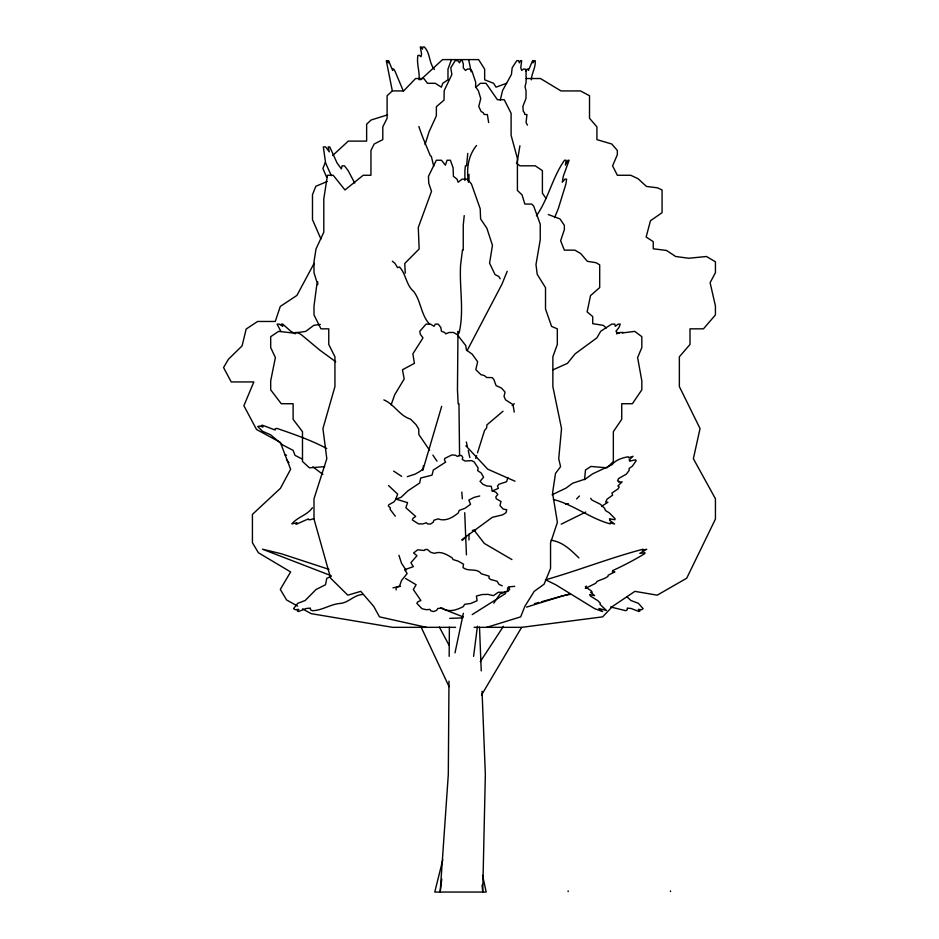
<?xml version="1.0" encoding="UTF-8"?>
<svg xmlns="http://www.w3.org/2000/svg" width="939" height="939" viewBox="0 0 939 939"><rect width="100%" height="100%" fill="white"/><g stroke="black" fill="none" stroke-linecap="round" stroke-linejoin="round"><path stroke-width="1.41" d="M396.105 589.915L396.117 587.661L399.603 585.877L401.563 580.443L407.139 573.529L404.603 569.715L413.324 566.663L410.906 562.696L416.975 555.688L413.606 552.977L417.679 549.808L424.322 550.5L425.074 549.538L427.386 549.456L430.813 552.367L434.534 553.341C440.755 550.782 446.811 554.609 451.988 557.707L453.126 559.585L458.244 561.17L463.526 564.198L463.044 567.567C468.526 572.133 476.918 567.567 481.179 573.706L489.172 576.194L488.902 578.06L490.581 579.469L497.083 581.241L498.996 584.375L502.271 585.83M519.913 145.791L517.213 162.142M448.983 681.139L448.302 774.534L440.156 892.05L441.788 879.021M449.171 656.338L449.382 627.146M467.775 153.409L466.566 165.816L465.415 165.816L464.887 170.64L464.887 180.499M584.539 479.653L585.49 469.993L590.948 466.437L607.099 467.833M473.585 656.349L477.435 626.243M423.395 465.674L422.961 468.784L420.343 471.167L415.167 474.113L407.303 476.66M531.31 79.862C531.627 73.195 535.923 67.514 535.183 60.636L534.256 60.636L532.918 62.831L533.235 60.636L532.636 60.636L528.422 70.437L528.094 69.063L527.143 69.063L525.781 71.211M464.23 215.606L463.244 225.313L463.244 250.15L462.458 250.15L460.603 264.857C459.206 287.522 464.441 311.055 459.03 333.134L457.986 331.385L457.457 389.814L458.162 403.723L458.96 403.723L459.582 455.802M455.004 652.851L463.361 613.308M500.276 100.168L502.553 90.578L511.426 74.498L512.178 67.808L516.814 60.636L518.586 60.636L519.337 62.831L520.511 60.636L521.673 60.636L520.769 67.819L521.685 70.437L523.422 69.063L525.23 69.063L526.063 71.211L526.11 82.256L525.03 86.799L526.075 90.954L525.946 98.583L522.835 106.506L523.34 111.577L524.455 112.504L524.737 114.441L526.955 114.57L526.063 122.563L527.472 125.133M442.785 859.819L434.757 892.05L486.179 892.05L482.54 875.324M422.773 470.474L441.67 406.364M475.756 458.455L476.625 455.661M477.505 452.868L484.536 430.496L486.625 427.902L486.954 424.851L503.011 411.223M425.062 144.489L429.076 131.777L436.342 115.884L436.389 106.635L444.018 100.168L444.206 90.578L451.87 74.498L450.79 67.808L455.204 60.636L457.763 60.636L459.57 62.831L460.568 60.636L462.234 60.636L463.35 64.028L463.267 67.819L465.427 70.437L467.516 69.063L470.134 69.063L472.035 71.211L475.686 82.256L475.592 86.799L478.444 90.954L480.733 98.583L478.773 106.506L481.155 111.577L483.057 112.504L484.101 114.441L487.364 114.57L488.656 122.563M507.882 477.74L506.544 481.754L499.055 484.184L497.447 486.015L498.374 488.374L492.048 491.109M391.14 404.815L394.709 394.72L404.193 378.957L402.455 369.778L414.404 363.358L412.878 353.839L422.996 337.876L420.308 334.249L419.827 331.244L426.06 324.119L430.496 324.119L434.041 326.303L435.344 324.119L438.231 324.119L440.814 327.488L441.424 331.244L444.64 332.476L445.685 333.85L449.018 332.476L453.549 332.476L457.258 334.613L465.732 345.564L466.448 350.071L472.211 354.203L477.658 361.761L475.815 369.626L480.921 374.661L484.407 375.577L486.59 377.501L492.259 377.631L493.855 379.438L496.062 385.565L501.532 388.112L505.053 392.079L504.043 396.446L505.593 399.897L513.023 404.603L514.232 412.115M451.483 59.603L447.973 69.146L447.973 79.792L442.785 83.289L441.365 87.163L435.262 83.289L427.468 83.289L423.818 78.524L415.59 78.524L403.653 90.93L392.338 90.93L387.103 95.743L387.103 118.291L382.795 126.859L382.795 139.629L374.18 144.007L370.952 150.428L370.952 175.264L363.193 175.264L344.977 189.971L333.192 175.264L327.476 175.264L323.802 198.822L323.802 232.168L315.997 248.988L314.002 261.805L314.002 272.674L317.089 282.686L314.002 306.02L314.002 314.929L320.962 328.838L328.767 328.838L328.767 344.449L334.941 356.785L334.941 386.586L322.934 428.571L326.807 458.702L314.002 498.75L314.002 519.067L330.681 578.236L347.806 595.173L360.764 591.359L373.71 606.371L379.473 616.853L426.423 627.334M325.375 162.259L322.899 168.492L326.631 177.213M507.213 271.265L501.942 284.235L467.129 350.611M554.597 217.66L558.259 208.74L565.912 183.962L566.616 179.149L564.902 179.149L562.297 182.236L563.259 176.356L569.116 160.24L568.013 160.24L565.372 165.17L566.182 160.24L564.515 160.24C552.343 177.483 548.552 198.528 536.404 215.841M314.096 263.389L296.9 295.433L280.303 306.419L275.268 321.467L257.603 321.467L246.171 329.037L242.098 345.892L228.423 359.261L223.564 367.548L231.217 381.938L253.835 381.938L243.882 405.73L256.547 429.51L280.303 442.339L290.62 469.254L280.421 488.327L252.427 514.372L252.427 542.754L258.401 552.754L290.62 571.921L280.303 589.422L286.595 599.962L297.651 606.125M481.484 695.106L521.603 627.405M480.263 661.678L503.421 626.325M493.797 603.178L500.076 593.882L507.987 591.241L509.736 589.316L508.339 587.028M476.531 145.475C468.009 156.015 466.366 168.985 468.42 182.272M576.569 498.938L579.457 495.992M607.991 466.929L613.343 461.472L613.343 431.67L621.735 419.334L621.735 403.723L632.37 403.723L641.83 389.814L641.83 380.905L637.616 357.571L641.83 347.559L641.83 336.69L634.787 331.385L622.17 332.958M332.664 155.534L348.263 141.12L366.633 141.12L366.633 124.159L371.151 119.992L387.607 114.851M420.695 79.768L442.551 59.603L478.62 59.603L484.653 69.146L484.653 79.792L493.597 83.289L496.038 87.163L506.567 83.289M462.469 540.218L465.685 537.261M312.441 507.729C307.088 515.311 297.581 516.966 291.888 523.856L297.053 522.777L295.679 523.974L296.865 524.009L308.391 518.88L308.567 519.654L310.422 519.713L313.79 518.61M475.956 87.163L480.369 83.289L486.003 83.289L497.435 99.745L504.255 99.745L511.109 113.314L511.109 135.31L517.412 158.515L517.412 190.453L522.049 194.878L524.842 204.056L531.638 204.056L533.645 205.981L540.242 224.221L540.242 239.832L535.981 264.552L537.225 274.352L545.512 287.663L545.512 308.954L551.58 326.408L557.32 328.838L557.32 344.449L552.86 356.785L552.86 386.586L561.534 428.571L558.728 458.702L560.571 466.683L555.512 473.385L552.566 492.987L557.402 522.354L550.547 542.859L550.547 568.412L544.127 584.152L534.197 591.359L524.842 606.371L520.676 616.853L486.766 627.334M512.178 405.531L514.279 403.735M461.648 539.843L492.376 517.295L502.553 514.865L506.027 512.694L506.743 509.748L503.128 509.067L499.994 505.546L500.98 501.52L496.203 498.691L495.851 496.79L497.811 494.536L496.003 492.271L492.236 490.674L491.238 486.308L486.695 485.979L482.857 484.219L480.04 481.32L483.585 477.247L481.167 472.998L477.587 470.545L478.174 468.127L474.195 461.953L471.742 460.65L465.028 461.014L462.27 459.441L462.763 457.422L461.554 455.532L459.218 455.392L457.598 456.483L455.298 455.169L451.718 454.969L444.816 458.443L444.417 460.051L445.649 462.105L433.29 470.075L432.046 475.169L420.707 478.021L419.71 482.951L407.925 490.851L401.035 497.318L395.988 499.137L393.922 501.896L388.664 504.865L388.359 506.109L390.401 507.882L390.049 509.278L395.342 516.25M586.429 586.077L585.384 586.828L591.3 590.913L592.216 592.216L590.713 592.274L594.61 595.643L589.657 594.54L590.385 596.03L597.885 600.702L600.42 603.472L599.998 604.317L606.441 610.456L598.894 608.484L602.556 611.559L594.68 608.66L555.7 584.739L545.406 579.692M585.279 588.401L595.702 583.307L597.204 581.3L605.409 578.025L608.014 576.346L608.132 575.255L614.881 571.91L612.287 571.828L613.32 571.018L612.627 570.619C623.625 565.56 634.142 560.067 644.577 553.74L645.081 552.836L639.823 553.364L646.76 549.256L642.382 550.148L643.027 549.221C610.655 557.696 579.152 570.149 546.78 579.457M472.2 614.599L505.628 593.495M561.229 524.162L585.76 512.048M331.385 576.159L326.76 578.424L325.504 584.739L316.032 589.504L305.163 600.514L297.722 603.331L293.543 608.66L295.304 609.716L298.731 609.388L297.217 610.866L298.356 611.559L306.255 608.484L310.351 608.108L310.398 609.634L312.182 610.714C321.971 610.596 330.258 604.282 339.789 603.472C348.498 602.955 353.721 595.009 362.29 594.54M552.073 494.783L566.053 488.092L572.626 483.233L585.443 479.007L592.427 473.96L612.052 464.688C615.702 459.805 622.487 457.809 628.203 456.777L628.602 457.727L633.039 456.295L629.083 459.946L630.069 460.415L629.576 461.084L635.633 459.852L636.173 460.779L632.323 466.178L629.013 468.573L629.177 470.439L626.266 474.195L618.555 478.561L617.545 480.968L618.965 481.238L618.719 482.153L622.146 481.86L617.909 485.921L619.2 486.954L618.085 488.879L611.899 493.081L612.627 495.158L607.11 499.149L605.643 502.107L607.897 502.283L601.676 506.215M479.723 495.968L474.019 497.412L468.843 500.053L470.533 504.302L464.981 508.292L459.159 510.429L458.361 512.847C452.751 517.483 445.626 521.814 438.173 518.88L433.888 520.218L433.219 522.225L430.59 524.009L427.703 523.974L426.447 522.777L422.867 523.903L418.454 523.856L412.374 519.948L412.914 518.34L415.66 516.427L405.871 507.729L407.561 502.647L395.777 499.043L397.678 494.149L388.511 485.557M553.141 369.778L567.449 363.358L575.102 353.839L596.875 337.876L600.737 331.244L611.665 324.119L614.787 324.119L615.291 326.303L618.202 324.119L620.245 324.119L618.965 327.488L615.949 331.244L617.076 332.476L616.559 333.85L620.163 332.476L623.355 332.476M327.124 181.52L315.844 186.262L312.487 194.713L312.487 219.632L320.915 238.999M392.983 587.826L400.413 586.323M570.079 593.835L541.498 601.758M526.556 607.11L562.848 595.819L569.844 594.41M534.444 603.66L538.669 602.521M565.607 504.302L568.447 503.727M320.305 324.413L313.802 325.34L305.75 331.385L294.212 333.134L278.554 331.385L270.69 336.69L270.69 347.559L275.385 357.571L270.69 380.905L270.69 389.814L281.254 403.723L293.121 403.723L293.121 419.334L302.487 431.67L302.487 461.472L309.471 467.833L324.718 466.648M514.713 586.323L509.478 586.828L507.494 588.319L507.858 590.913L503.903 592.216L498.245 592.274L493.456 595.643L487.951 594.364L482.071 594.54L476.425 596.03L477.094 600.702L470.779 603.472L464.617 604.317L463.291 606.582C456.824 609.974 448.854 612.78 442.246 608.108L437.762 608.484L436.647 610.362L433.677 611.559L430.884 610.866L429.933 609.388L426.189 609.716L421.904 608.66L416.869 603.331L417.761 601.829L420.872 600.514L413.313 589.504L416.13 584.739L405.472 578.424M449.734 618.367L462.727 617.897M285.151 455.157L286.548 455.145M526.263 78.524L540.441 78.524L561.006 90.93L580.49 90.93L589.516 95.743L589.516 118.291L596.922 126.859L596.922 139.629L611.77 144.007L617.334 150.428L617.334 154.759L612.592 165.839L617.334 175.264L630.703 175.264L638.121 178.75L646.443 186.438L657.464 187.812L662.077 189.971L662.077 212.684L650.457 220.759L646.149 236.992L653.251 241.687L653.251 248.776L666.526 250.455L675.669 256.5L688.768 258.248L706.515 256.5L715.436 261.805L715.436 272.674L710.107 282.686L715.436 306.02L715.436 314.929L703.452 328.838L690.001 328.838L690.001 344.449L679.366 356.785L679.366 386.586L700.048 428.571L693.369 458.702L715.436 498.75L715.436 519.067L686.702 578.236L657.194 595.173L634.893 591.359L612.58 606.371L602.65 616.853L521.791 627.334L474.101 627.334M472.364 530.394L475.545 530.394M455.615 627.334L392.643 627.334L311.149 613.648L302.558 608.859M616.888 332.476L619.47 332.911M551.052 540.23C562.837 541.862 570.9 550.137 578.929 557.907M553.341 499.442C573.541 504.63 590.443 518.668 610.373 523.903L610.244 522.777L614.587 524.009L609.575 520.218L610.15 519.596L609.434 518.88L614.998 519.713L614.998 518.61L609.235 512.847L605.373 510.429L604.599 508.292L600.408 504.302L591.957 500.053L590.643 498.292M610.538 606.97L625.844 610.714L627.369 609.634L627.182 608.108L631.114 608.484L639.013 611.559L639.987 610.866L638.332 609.388L641.619 609.716L643.109 608.66L638.379 603.331L630.949 600.514L626.982 596.84M328.92 569.339L281.313 553.74L262.474 549.198L330.751 575.548M326.737 448.49C310.95 440.133 293.837 434.205 276.852 428.372L275.104 428.865L275.197 430.015L262.439 425.226L261.324 425.543L263.037 426.928L259.446 426.06L257.732 426.541L262.556 431.306L270.538 434.78L282.839 445.051L293.097 450.356L294.999 455.345L302.487 459.159M548.247 214.515L559.973 218.893L564.362 225.313L564.362 229.644L560.618 240.736L564.362 250.15L574.914 250.15L580.783 253.636L587.345 261.324L596.054 262.697L599.692 264.857L599.692 287.569L590.514 295.644L587.121 311.877L592.72 316.572L592.72 323.673L603.214 325.34L606.301 327.934M440.438 607.956L463.232 616.923M514.995 481.214L487.764 469.207L465.861 445.767M393.617 471.085L401.669 476.355M383.863 399.897C394.286 404.157 399.615 415.942 410.531 419.123L416.024 424.639L418.712 428.994L418.864 434.534L429.581 450.274M511.931 559.574L484.348 543.458L474.007 530.089M322.887 474.383L312.851 466.847M516.415 163.163L519.889 165.816L535.277 165.816L542.402 170.64L542.402 193.176L546.052 198.528M335.716 361.761L319.741 350.071L301.208 334.613L297.534 332.476L295.433 332.476L295.163 333.85L290.785 331.244L282.733 324.119L281.395 324.119L282.815 326.303L279.165 324.119L277.111 324.119L280.82 331.244M392.314 261.206L394.885 263.272L397.561 267.627L399.486 266.969C406.094 273.918 406.071 285.327 413.864 291.618C421.106 301.56 420.989 314.988 429.569 324.178M289.012 462.634L286.489 459.758M432.879 455.122L436.999 461.178M406.118 570.313L401.481 563.142L398.934 555.278M500.135 278.777L498.961 276.594L495.017 274.54L489.583 263.155L492.459 245.361L486.883 228.259L480.604 218.928L480.193 208.74L471.437 183.962L467.34 179.149L462.105 179.149L458.115 182.236L457.035 179.149L453.431 176.356L453.091 167.858L450.427 160.24L447.081 160.24L445.379 165.17L441.471 160.24L436.342 160.24L428.466 176.344L428.736 183.128L431.506 191.356L418.289 227.449L419.158 248.964L404.744 263.483L405.272 273.167M403.301 90.954L395.002 71.211L393.723 69.063L392.878 69.063L392.655 70.437L388.535 60.636L388.382 62.831L387.103 60.636L386.293 60.636L392.256 90.578M439.346 627.041L448.995 645.128M354.707 183.035L348.146 170.64L344.484 165.827L342.089 165.827L341.397 168.914L337.078 163.034L329.765 146.918L328.227 146.918L329.26 151.848L325.657 146.918L323.309 146.918L325.622 163.01L331.314 175.687M434.381 69.474C428.783 62.69 430.508 53.453 424.334 46.95L422.867 46.95L422.397 49.145L421.271 46.95L420.308 46.95L421.564 54.133L421.001 56.751L419.451 55.378L417.961 55.378C416.27 63.582 420.015 71.646 419.029 79.815M421.165 627.217L449.112 686.726M418.876 126.472C422.022 136.413 426.353 145.815 430.226 155.534L431.341 156.402L433.759 166.332M468.655 59.603L471.19 71.81M466.319 441.952L467.282 446.201M468.232 450.45L469.829 457.539M482.083 885.078L482.74 892.05L485.346 774.452L482.047 691.315M461.824 492.059L462.317 498.82M466.437 554.867L464.723 512.717M479.512 627.135L481.238 670.892M670.493 890.876L670.493 891.592M568.13 890.876L568.13 891.592M468.984 174.267L468.984 180.124M468.984 534.068L468.984 539.913M317.734 281.888L317.734 284.728"/></g></svg>
